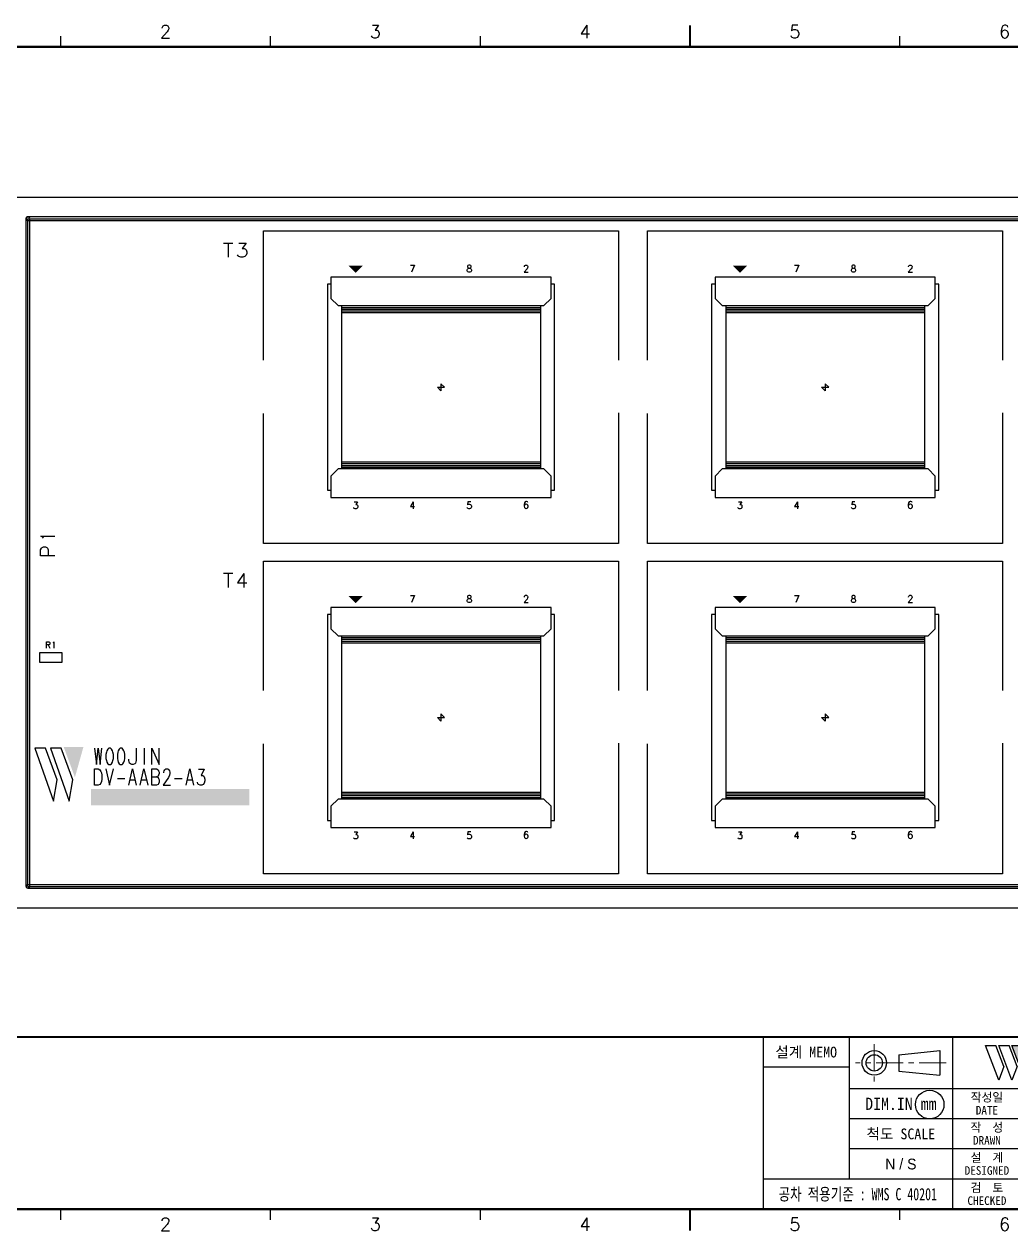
# Model space of a CAD drawing. Extents: x 295 to 953, y 10 to 290.
# Drawn here: x 532.3 to 761.5, y 9.8 to 290.2 of the extents above; entities that cross this region are included whole.
import ezdxf
from ezdxf.enums import TextEntityAlignment as Align

# ---------------------------------------------------------------- set-up
doc = ezdxf.new("R2010")
doc.units = 0
doc.header["$LTSCALE"] = 5
doc.header["$MEASUREMENT"] = 0
doc.linetypes.add('CENTER', pattern=[2, 1.25, -0.25, 0.25, -0.25])
doc.layers.get('0').update_dxf_attribs({"linetype": 'CONTINUOUS', "lineweight": 25})
doc.layers.add('2', color=2, linetype='CENTER', lineweight=13)
doc.layers.add('6', color=6, linetype='CONTINUOUS', lineweight=13)
for name, color, linetype in [('SHEET', 3, 'CONTINUOUS'), ('TOP_SILK_GBR', 13, 'CONTINUOUS'), ('문자', 4, 'CONTINUOUS'), ('테두리', 3, 'CONTINUOUS')]:
    doc.layers.add(name, color=color, linetype=linetype)
doc.styles.add('MARK', font='ARLRDBD.TTF')
doc.styles.get("Standard").update_dxf_attribs({"font": 'simplex.shx'})
doc.styles.add('굴림', font='')
doc.styles.add('굴림체', font='')
doc.styles.get('굴림').set_extended_font_data('Gulim')
doc.styles.get('굴림체').set_extended_font_data('GulimChe')

# ---------------------------------------------------------------- blocks, each defined once
blk = doc.blocks.new('B')
at = {"layer": '문자'}
blk.add_hatch(color=256, dxfattribs=at).paths.add_polyline_path([(13.79, 10), (15.31, 6), (16.84, 10)])
at = {"color": 4, "const_width": 0.6}
blk.add_lwpolyline([(48.46, 10.32, 1), (49.06, 10.32, 1)], format="xyb", close=True, dxfattribs=at)
at = {"layer": '문자'}
for p, q in [((10.73, 2), (7.68, 10)), ((7.68, 10), (10.09, 10)), ((11.94, 5.16), (10.09, 10)), ((10.73, 10), (13.15, 10)), ((13.79, 2), (10.73, 10)), ((14.99, 5.16), (13.15, 10)), ((13.79, 10), (16.84, 10)), ((15.31, 6), (13.79, 10)), ((16.84, 10), (15.31, 6)), ((11.94, 5.16), (10.73, 2)), ((14.99, 5.16), (13.79, 2))]:
    blk.add_line(p, q, dxfattribs=at)
at = {"layer": '문자', "style": 'MARK', "oblique": 15}
blk.add_text('WOOJIN', height=6.5, dxfattribs=at).set_placement((36.4, 6), align=Align.MIDDLE_CENTER)
blk = doc.blocks.new('C')
blk.add_line((15, 285), (15, 285))
at = {"layer": '2'}
for p, q in [((252.83, 53.35), (252.83, 44.65)), ((269.53, 49), (248.48, 49))]:
    blk.add_line(p, q, dxfattribs=at)
at = {"layer": 'SHEET'}
for p, q in [((393.14, 60.3), (392.07, 56.28)), ((22, 55), (22, 15)), ((227, 55), (227, 15)), ((247, 55), (247, 22)), ((271, 55), (271, 15)), ((271, 55), (271, 15)), ((333, 55), (333, 15)), ((247, 48), (227, 48)), ((405, 45), (333, 45)), ((333, 43), (247, 43)), ((287, 43), (287, 15)), ((311, 43), (311, 15)), ((333, 36), (247, 36)), ((311, 29), (247, 29)), ((405, 29), (333, 29)), ((396, 29), (396, 15)), ((311, 22), (227, 22))]:
    blk.add_line(p, q, dxfattribs=at)
at = {"layer": 'SHEET', "color": 4}
for p, q in [((258.53, 50.9), (268.03, 51.85)), ((258.53, 50.9), (258.53, 47.1)), ((268.03, 51.85), (268.03, 46.15)), ((258.53, 47.1), (268.03, 46.15))]:
    blk.add_line(p, q, dxfattribs=at)
at = {"layer": 'SHEET'}
for points in [[(333, 55), (380.19, 55), (380.19, 63.49), (333, 63.49)], [(380.19, 55), (405, 55), (405, 63.49), (380.19, 63.49)]]:
    blk.add_lwpolyline(points, close=True, dxfattribs=at)
at = {"layer": 'SHEET', "color": 4}
for radius in [2.85, 1.9]:
    blk.add_circle((252.83, 49), radius, dxfattribs=at)
at = {"layer": 'SHEET'}
blk.add_circle((265.7, 39.32), 3.32, dxfattribs=at)
at = {"layer": '테두리'}
blk.add_line((405, 285), (405, 15), dxfattribs=at)
for points, const_width in [([(210, 290), (210, 285)], 0.5), ([(63.75, 287.5), (63.75, 285)], 0.3), ([(112.5, 287.5), (112.5, 285)], 0.3), ([(161.25, 287.5), (161.25, 285)], 0.3), ([(258.75, 287.5), (258.75, 285)], 0.3), ([(307.5, 287.5), (307.5, 285)], 0.3), ([(356.25, 287.5), (356.25, 285)], 0.3), ([(15, 285), (15, 15), (405, 15), (405, 285), (15, 285)], 0.5), ([(12.5, 240), (15, 240)], 0.3), ([(407.5, 240), (405, 240)], 0.3), ([(12.5, 195), (15, 195)], 0.3), ([(407.5, 195), (405, 195)], 0.3), ([(10, 150), (15, 150)], 0.5), ([(410, 150), (405, 150)], 0.5), ([(12.5, 105), (15, 105)], 0.3), ([(407.5, 105), (405, 105)], 0.3), ([(12.5, 60), (15, 60)], 0.3), ([(407.5, 60), (405, 60)], 0.3), ([(15, 55), (405, 55)], 0.5), ([(63.75, 12.5), (63.75, 15)], 0.3), ([(112.5, 12.5), (112.5, 15)], 0.3), ([(161.25, 12.5), (161.25, 15)], 0.3), ([(210, 10), (210, 15)], 0.5), ([(258.75, 12.5), (258.75, 15)], 0.3), ([(307.5, 12.5), (307.5, 15)], 0.3), ([(356.25, 12.5), (356.25, 15)], 0.3)]:
    blk.add_lwpolyline(points, dxfattribs=dict(at, const_width=const_width))
blk.add_blockref('B', (271, 43))
at = {"layer": '문자'}
for s, p in [('1', (39.38, 288.5)), ('2', (88.12, 288.5)), ('3', (136.88, 288.5)), ('4', (185.62, 288.5)), ('5', (234.38, 288.5)), ('6', (283.12, 288.5)), ('7', (331.88, 288.5)), ('8', (380.62, 288.5)), ('A', (11.5, 262.5)), ('A', (408.5, 262.5)), ('B', (11.5, 217.5)), ('B', (408.5, 217.5)), ('C', (11.5, 172.5)), ('C', (408.5, 172.5)), ('D', (11.5, 127.5)), ('D', (408.5, 127.5)), ('E', (11.5, 82.5)), ('E', (408.5, 82.5)), ('F', (11.5, 37.5)), ('F', (408.5, 37.5)), ('1', (39.38, 11.5)), ('2', (88.12, 11.5)), ('3', (136.88, 11.5)), ('4', (185.62, 11.5)), ('5', (234.38, 11.5)), ('6', (283.12, 11.5)), ('7', (331.88, 11.5)), ('8', (380.62, 11.5))]:
    blk.add_text(s, height=3, dxfattribs=at).set_placement(p, align=Align.MIDDLE)
at = {"layer": '문자', "style": '굴림체'}
for s, height, p in [('SUB-TITLE', 2, (339.77, 61.98)), ('SHEET', 2, (384.24, 61.74)), ('설계 MEMO', 2.5, (237, 51.5)), ('작성일', 2, (279, 41)), ('승   인', 2, (322, 41)), ('DIM.IN mm', 2.85, (259, 39.5)), ('DATE', 2, (279, 38)), ('APPROVED', 2, (322, 38)), ('척도 SCALE', 2.5, (259, 32.5)), ('작  성', 2, (279, 34)), ('DRAWN', 2, (279, 31)), ('설  계', 2, (279, 27)), ('DESIGNED', 2, (279, 24)), ('검  토', 2, (279, 20)), ('CHECKED', 2, (279, 17))]:
    blk.add_text(s, height=height, dxfattribs=at).set_placement(p, align=Align.MIDDLE_CENTER)
blk.add_text('개정  REVISION', height=3, rotation=90, dxfattribs=at).set_placement((18.5, 35), align=Align.MIDDLE_CENTER)
for s, p in [('TITLE', (333.95, 42.05)), ('DWG.NO.', (333.95, 26.15))]:
    blk.add_text(s, height=2, dxfattribs=at).set_placement(p)
at = {"layer": '문자', "style": '굴림체', "width": 0.75}
blk.add_text('공차 적용기준 : WMS C 40201', height=2.85, dxfattribs=at).set_placement((249, 18.5), align=Align.MIDDLE_CENTER)

msp = doc.modelspace()

# ---------------------------------------------------------------- linework, layer by layer
at = {"layer": 'TOP_SILK_GBR', "color": 7}
for p, q in [((865.18, 250), (505.48, 250)), ((532.95, 245.46), (532.7, 245.21)), ((532.7, 245.21), (532.95, 245.46)), ((532.7, 245.21), (532.7, 244.89)), ((532.7, 245.05), (532.7, 245.21)), ((532.7, 89.95), (532.7, 245.05)), ((532.7, 244.89), (532.95, 244.64)), ((533.12, 245.46), (532.95, 245.46)), ((532.95, 245.46), (533.28, 245.46)), ((844.14, 245.46), (533.12, 245.46)), ((533.12, 245.05), (844.14, 245.05)), ((533.12, 89.95), (533.12, 245.05)), ((533.12, 244.64), (844.14, 244.64)), ((533.28, 245.46), (533.53, 245.21)), ((533.53, 245.05), (533.53, 89.95)), ((587.86, 242.21), (670.36, 242.21)), ((587.86, 212.18), (587.86, 242.21)), ((670.36, 242.21), (670.36, 212.18)), ((677.13, 242.21), (759.63, 242.21)), ((677.13, 212.18), (677.13, 242.21)), ((759.63, 242.21), (759.63, 212.18)), ((578.57, 239.41), (580.72, 239.41)), ((579.65, 239.41), (579.65, 236.11)), ((582.17, 239.36), (583.85, 239.36)), ((583.85, 239.36), (582.92, 238.11)), ((582.02, 236.41), (581.87, 236.71)), ((582.17, 236.26), (582.02, 236.41)), ((582.62, 236.11), (582.17, 236.26)), ((583.1, 236.11), (582.62, 236.11)), ((582.92, 238.11), (583.4, 238.11)), ((583.55, 236.26), (583.1, 236.11)), ((583.4, 238.11), (583.7, 237.96)), ((583.85, 236.56), (583.55, 236.26)), ((583.7, 237.96), (583.85, 237.81)), ((583.85, 237.81), (584.02, 237.36)), ((584.02, 237.01), (583.85, 236.56)), ((584.02, 237.36), (584.02, 237.01)), ((622.03, 234.27), (623, 234.27)), ((623, 234.27), (622.3, 232.64)), ((635.23, 233.19), (635.3, 233.34)), ((635.23, 232.94), (635.23, 233.19)), ((635.3, 232.79), (635.23, 232.94)), ((635.36, 234.19), (635.3, 234.04)), ((635.3, 234.04), (635.3, 233.89)), ((635.3, 233.89), (635.36, 233.72)), ((635.3, 233.34), (635.43, 233.49)), ((635.57, 234.27), (635.36, 234.19)), ((635.36, 233.72), (635.5, 233.64)), ((635.43, 233.49), (635.63, 233.57)), ((635.5, 233.64), (635.78, 233.57)), ((635.85, 234.27), (635.57, 234.27)), ((635.63, 233.57), (635.92, 233.64)), ((635.78, 233.57), (635.98, 233.49)), ((636.05, 234.19), (635.85, 234.27)), ((635.92, 233.64), (636.05, 233.72)), ((635.98, 233.49), (636.12, 233.34)), ((636.12, 234.04), (636.05, 234.19)), ((636.05, 233.72), (636.12, 233.89)), ((636.12, 233.89), (636.12, 234.04)), ((636.12, 233.34), (636.2, 233.19)), ((636.2, 232.94), (636.12, 232.79)), ((636.2, 233.19), (636.2, 232.94)), ((649.12, 233.42), (648.43, 232.64)), ((648.5, 233.97), (648.56, 234.12)), ((648.5, 233.89), (648.5, 233.97)), ((648.56, 234.12), (648.63, 234.19)), ((648.63, 234.19), (648.77, 234.29)), ((648.77, 234.29), (649.05, 234.29)), ((649.05, 234.29), (649.18, 234.19)), ((649.25, 233.66), (649.12, 233.42)), ((649.18, 234.19), (649.25, 234.12)), ((649.25, 234.12), (649.32, 233.97)), ((649.32, 233.82), (649.25, 233.66)), ((649.32, 233.97), (649.32, 233.82)), ((711.3, 234.27), (712.26, 234.27)), ((712.26, 234.27), (711.57, 232.64)), ((724.5, 233.19), (724.56, 233.34)), ((724.5, 232.94), (724.5, 233.19)), ((724.56, 232.79), (724.5, 232.94)), ((724.63, 234.19), (724.56, 234.04)), ((724.56, 234.04), (724.56, 233.89)), ((724.56, 233.89), (724.63, 233.72)), ((724.56, 233.34), (724.7, 233.49)), ((724.84, 234.27), (724.63, 234.19)), ((724.63, 233.72), (724.77, 233.64)), ((724.7, 233.49), (724.9, 233.57)), ((724.77, 233.64), (725.05, 233.57)), ((725.12, 234.27), (724.84, 234.27)), ((724.9, 233.57), (725.18, 233.64)), ((725.05, 233.57), (725.25, 233.49)), ((725.32, 234.19), (725.12, 234.27)), ((725.18, 233.64), (725.32, 233.72)), ((725.25, 233.49), (725.39, 233.34)), ((725.39, 234.04), (725.32, 234.19)), ((725.32, 233.72), (725.39, 233.89)), ((725.39, 233.89), (725.39, 234.04)), ((725.39, 233.34), (725.46, 233.19)), ((725.46, 232.94), (725.39, 232.79)), ((725.46, 233.19), (725.46, 232.94)), ((738.38, 233.42), (737.7, 232.64)), ((737.76, 233.97), (737.83, 234.12)), ((737.76, 233.89), (737.76, 233.97)), ((737.83, 234.12), (737.9, 234.19)), ((737.9, 234.19), (738.04, 234.29)), ((738.04, 234.29), (738.32, 234.29)), ((738.32, 234.29), (738.45, 234.19)), ((738.52, 233.66), (738.38, 233.42)), ((738.45, 234.19), (738.52, 234.12)), ((738.52, 234.12), (738.59, 233.97)), ((738.59, 233.82), (738.52, 233.66)), ((738.59, 233.97), (738.59, 233.82)), ((654.69, 231.49), (603.54, 231.49)), ((603.54, 231.49), (603.54, 226.54)), ((635.36, 232.71), (635.3, 232.79)), ((635.57, 232.64), (635.36, 232.71)), ((635.85, 232.64), (635.57, 232.64)), ((636.05, 232.71), (635.85, 232.64)), ((636.12, 232.79), (636.05, 232.71)), ((648.43, 232.64), (649.4, 232.64)), ((654.69, 226.54), (654.69, 231.49)), ((743.96, 231.49), (692.81, 231.49)), ((692.81, 231.49), (692.81, 226.54)), ((724.63, 232.71), (724.56, 232.79)), ((724.84, 232.64), (724.63, 232.71)), ((725.12, 232.64), (724.84, 232.64)), ((725.32, 232.71), (725.12, 232.64)), ((725.39, 232.79), (725.32, 232.71)), ((737.7, 232.64), (738.66, 232.64)), ((743.96, 226.54), (743.96, 231.49)), ((602.71, 229.84), (602.71, 181.99)), ((603.54, 229.84), (602.71, 229.84)), ((655.51, 229.84), (654.69, 229.84)), ((655.51, 181.99), (655.51, 229.84)), ((691.98, 229.84), (691.98, 181.99)), ((692.81, 229.84), (691.98, 229.84)), ((744.78, 229.84), (743.96, 229.84)), ((744.78, 181.99), (744.78, 229.84)), ((603.54, 226.54), (605.19, 224.89)), ((605.19, 224.89), (653.04, 224.89)), ((606.01, 224.89), (606.01, 186.94)), ((606.01, 224.47), (652.21, 224.47)), ((652.21, 224.89), (652.21, 186.94)), ((653.04, 224.89), (654.69, 226.54)), ((692.81, 226.54), (694.46, 224.89)), ((694.46, 224.89), (742.31, 224.89)), ((695.28, 224.89), (695.28, 186.94)), ((695.28, 224.47), (741.48, 224.47)), ((741.48, 224.89), (741.48, 186.94)), ((742.31, 224.89), (743.96, 226.54)), ((606.01, 224.06), (652.21, 224.06)), ((606.01, 223.65), (652.21, 223.65)), ((606.01, 223.24), (652.21, 223.24)), ((695.28, 224.06), (741.48, 224.06)), ((695.28, 223.65), (741.48, 223.65)), ((695.28, 223.24), (741.48, 223.24)), ((629.11, 205.09), (628.29, 205.91)), ((628.29, 205.91), (629.94, 205.91)), ((629.11, 206.74), (629.11, 205.09)), ((629.94, 205.91), (629.11, 206.74)), ((718.38, 205.09), (717.56, 205.91)), ((717.56, 205.91), (719.21, 205.91)), ((718.38, 206.74), (718.38, 205.09)), ((719.21, 205.91), (718.38, 206.74)), ((587.86, 169.61), (587.86, 199.81)), ((670.36, 199.97), (670.36, 169.61)), ((677.13, 169.61), (677.13, 199.81)), ((759.63, 199.97), (759.63, 169.61)), ((606.01, 188.59), (652.21, 188.59)), ((606.01, 188.17), (652.21, 188.17)), ((695.28, 188.59), (741.48, 188.59)), ((695.28, 188.17), (741.48, 188.17)), ((605.19, 186.94), (603.54, 185.29)), ((603.54, 185.29), (603.54, 180.34)), ((653.04, 186.94), (605.19, 186.94)), ((606.01, 187.76), (652.21, 187.76)), ((606.01, 187.35), (652.21, 187.35)), ((654.69, 185.29), (653.04, 186.94)), ((654.69, 180.34), (654.69, 185.29)), ((694.46, 186.94), (692.81, 185.29)), ((692.81, 185.29), (692.81, 180.34)), ((742.31, 186.94), (694.46, 186.94)), ((695.28, 187.76), (741.48, 187.76)), ((695.28, 187.35), (741.48, 187.35)), ((743.96, 185.29), (742.31, 186.94)), ((743.96, 180.34), (743.96, 185.29)), ((602.71, 181.99), (603.54, 181.99)), ((603.54, 180.34), (654.69, 180.34)), ((654.69, 181.99), (655.51, 181.99)), ((691.98, 181.99), (692.81, 181.99)), ((692.81, 180.34), (743.96, 180.34)), ((743.96, 181.99), (744.78, 181.99)), ((608.9, 177.85), (608.83, 178)), ((608.96, 177.77), (608.9, 177.85)), ((608.96, 179.32), (609.72, 179.32)), ((609.17, 177.7), (608.96, 177.77)), ((609.38, 177.7), (609.17, 177.7)), ((609.72, 179.32), (609.3, 178.7)), ((609.3, 178.7), (609.52, 178.7)), ((609.58, 177.77), (609.38, 177.7)), ((609.52, 178.7), (609.65, 178.62)), ((609.72, 177.92), (609.58, 177.77)), ((609.65, 178.62), (609.72, 178.55)), ((609.72, 178.55), (609.8, 178.32)), ((609.8, 178.15), (609.72, 177.92)), ((609.8, 178.32), (609.8, 178.15)), ((622.67, 179.32), (622.03, 178.24)), ((622.03, 178.24), (623, 178.24)), ((622.67, 179.32), (622.67, 177.7)), ((635.3, 177.85), (635.23, 178)), ((635.36, 179.32), (635.3, 178.62)), ((635.3, 178.62), (635.36, 178.7)), ((635.36, 177.77), (635.3, 177.85)), ((636.05, 179.32), (635.36, 179.32)), ((635.36, 178.7), (635.57, 178.77)), ((635.57, 177.7), (635.36, 177.77)), ((635.57, 178.77), (635.77, 178.77)), ((635.77, 177.7), (635.57, 177.7)), ((635.77, 178.77), (635.98, 178.7)), ((635.98, 177.77), (635.77, 177.7)), ((635.98, 178.7), (636.12, 178.55)), ((636.12, 177.92), (635.98, 177.77)), ((636.12, 178.55), (636.2, 178.32)), ((636.2, 178.15), (636.12, 177.92)), ((636.2, 178.32), (636.2, 178.15)), ((648.5, 179.1), (648.43, 178.7)), ((648.43, 178.7), (648.43, 178.33)), ((648.5, 178.55), (648.43, 178.33)), ((648.43, 178.33), (648.5, 178)), ((648.65, 179.33), (648.5, 179.1)), ((648.65, 178.7), (648.5, 178.55)), ((648.5, 178), (648.65, 177.85)), ((648.87, 179.4), (648.65, 179.33)), ((648.87, 178.78), (648.65, 178.7)), ((648.65, 177.85), (648.87, 177.78)), ((649.02, 179.4), (648.87, 179.4)), ((648.94, 178.78), (648.87, 178.78)), ((648.87, 177.78), (648.94, 177.78)), ((649.16, 178.7), (648.94, 178.78)), ((648.94, 177.78), (649.16, 177.85)), ((649.24, 179.33), (649.02, 179.4)), ((649.32, 178.55), (649.16, 178.7)), ((649.16, 177.85), (649.32, 178)), ((649.32, 179.18), (649.24, 179.33)), ((649.4, 178.33), (649.32, 178.55)), ((649.32, 178), (649.4, 178.23)), ((649.4, 178.23), (649.4, 178.33)), ((698.16, 177.85), (698.1, 178)), ((698.23, 177.77), (698.16, 177.85)), ((698.23, 179.32), (698.99, 179.32)), ((698.44, 177.7), (698.23, 177.77)), ((698.65, 177.7), (698.44, 177.7)), ((698.99, 179.32), (698.57, 178.7)), ((698.57, 178.7), (698.78, 178.7)), ((698.85, 177.77), (698.65, 177.7)), ((698.78, 178.7), (698.92, 178.62)), ((698.99, 177.92), (698.85, 177.77)), ((698.92, 178.62), (698.99, 178.55)), ((698.99, 178.55), (699.06, 178.32)), ((699.06, 178.15), (698.99, 177.92)), ((699.06, 178.32), (699.06, 178.15)), ((711.94, 179.32), (711.3, 178.24)), ((711.3, 178.24), (712.26, 178.24)), ((711.94, 179.32), (711.94, 177.7)), ((724.56, 177.85), (724.5, 178)), ((724.63, 179.32), (724.56, 178.62)), ((724.56, 178.62), (724.63, 178.7)), ((724.63, 177.77), (724.56, 177.85)), ((725.32, 179.32), (724.63, 179.32)), ((724.63, 178.7), (724.84, 178.77)), ((724.84, 177.7), (724.63, 177.77)), ((724.84, 178.77), (725.04, 178.77)), ((725.04, 177.7), (724.84, 177.7)), ((725.04, 178.77), (725.25, 178.7)), ((725.25, 177.77), (725.04, 177.7)), ((725.25, 178.7), (725.39, 178.55)), ((725.39, 177.92), (725.25, 177.77)), ((725.39, 178.55), (725.46, 178.32)), ((725.46, 178.15), (725.39, 177.92)), ((725.46, 178.32), (725.46, 178.15)), ((737.76, 179.1), (737.7, 178.7)), ((737.7, 178.7), (737.7, 178.33)), ((737.76, 178.55), (737.7, 178.33)), ((737.7, 178.33), (737.76, 178)), ((737.92, 179.33), (737.76, 179.1)), ((737.92, 178.7), (737.76, 178.55)), ((737.76, 178), (737.92, 177.85)), ((738.14, 179.4), (737.92, 179.33)), ((738.14, 178.78), (737.92, 178.7)), ((737.92, 177.85), (738.14, 177.78)), ((738.29, 179.4), (738.14, 179.4)), ((738.21, 178.78), (738.14, 178.78)), ((738.14, 177.78), (738.21, 177.78)), ((738.43, 178.7), (738.21, 178.78)), ((738.21, 177.78), (738.43, 177.85)), ((738.51, 179.33), (738.29, 179.4)), ((738.59, 178.55), (738.43, 178.7)), ((738.43, 177.85), (738.59, 178)), ((738.59, 179.18), (738.51, 179.33)), ((738.66, 178.33), (738.59, 178.55)), ((738.59, 178), (738.66, 178.23)), ((738.66, 178.23), (738.66, 178.33)), ((536.59, 171.06), (536.13, 171.31)), ((536.13, 171.31), (539.39, 171.31)), ((536.09, 168.12), (536.28, 168.57)), ((536.28, 168.57), (536.43, 168.72)), ((536.43, 168.72), (536.74, 168.89)), ((536.74, 170.88), (536.59, 171.06)), ((536.74, 168.89), (537.19, 168.89)), ((537.19, 168.89), (537.54, 168.72)), ((537.54, 168.72), (537.69, 168.57)), ((537.69, 168.57), (537.84, 168.12)), ((670.36, 169.61), (587.86, 169.61)), ((759.63, 169.61), (677.13, 169.61)), ((536.09, 166.75), (536.09, 168.12)), ((539.39, 166.75), (536.09, 166.75)), ((537.84, 168.12), (537.84, 166.75)), ((587.86, 165.52), (670.36, 165.52)), ((587.86, 135.49), (587.86, 165.52)), ((670.36, 165.52), (670.36, 135.49)), ((677.13, 165.52), (759.63, 165.52)), ((677.13, 135.49), (677.13, 165.52)), ((759.63, 165.52), (759.63, 135.49)), ((578.57, 162.72), (580.72, 162.72)), ((579.65, 162.72), (579.65, 159.41)), ((583.29, 162.67), (581.87, 160.52)), ((581.87, 160.52), (584.02, 160.52)), ((583.29, 162.67), (583.29, 159.41)), ((622.03, 157.57), (623, 157.57)), ((623, 157.57), (622.3, 155.95)), ((635.36, 157.49), (635.3, 157.34)), ((635.3, 157.34), (635.3, 157.2)), ((635.3, 157.2), (635.36, 157.02)), ((635.57, 157.57), (635.36, 157.49)), ((635.85, 157.57), (635.57, 157.57)), ((636.05, 157.49), (635.85, 157.57)), ((636.12, 157.34), (636.05, 157.49)), ((636.05, 157.02), (636.12, 157.2)), ((636.12, 157.2), (636.12, 157.34)), ((648.5, 157.27), (648.56, 157.42)), ((648.5, 157.2), (648.5, 157.27)), ((648.56, 157.42), (648.63, 157.49)), ((648.63, 157.49), (648.77, 157.6)), ((648.77, 157.6), (649.05, 157.6)), ((649.05, 157.6), (649.18, 157.49)), ((649.18, 157.49), (649.25, 157.42)), ((649.25, 157.42), (649.32, 157.27)), ((649.32, 157.12), (649.25, 156.97)), ((649.32, 157.27), (649.32, 157.12)), ((711.3, 157.57), (712.26, 157.57)), ((712.26, 157.57), (711.57, 155.95)), ((724.63, 157.49), (724.56, 157.34)), ((724.56, 157.34), (724.56, 157.2)), ((724.56, 157.2), (724.63, 157.02)), ((724.84, 157.57), (724.63, 157.49)), ((725.12, 157.57), (724.84, 157.57)), ((725.32, 157.49), (725.12, 157.57)), ((725.39, 157.34), (725.32, 157.49)), ((725.32, 157.02), (725.39, 157.2)), ((725.39, 157.2), (725.39, 157.34)), ((737.76, 157.27), (737.83, 157.42)), ((737.76, 157.2), (737.76, 157.27)), ((737.83, 157.42), (737.9, 157.49)), ((737.9, 157.49), (738.04, 157.6)), ((738.04, 157.6), (738.32, 157.6)), ((738.32, 157.6), (738.45, 157.49)), ((738.45, 157.49), (738.52, 157.42)), ((738.52, 157.42), (738.59, 157.27)), ((738.59, 157.12), (738.52, 156.97)), ((738.59, 157.27), (738.59, 157.12)), ((654.69, 154.79), (603.54, 154.79)), ((603.54, 154.79), (603.54, 149.84)), ((635.23, 156.49), (635.3, 156.64)), ((635.23, 156.25), (635.23, 156.49)), ((635.3, 156.1), (635.23, 156.25)), ((635.3, 156.64), (635.43, 156.79)), ((635.36, 156.02), (635.3, 156.1)), ((635.36, 157.02), (635.5, 156.94)), ((635.57, 155.95), (635.36, 156.02)), ((635.43, 156.79), (635.63, 156.87)), ((635.5, 156.94), (635.78, 156.87)), ((635.85, 155.95), (635.57, 155.95)), ((635.63, 156.87), (635.92, 156.94)), ((635.78, 156.87), (635.98, 156.79)), ((636.05, 156.02), (635.85, 155.95)), ((635.92, 156.94), (636.05, 157.02)), ((635.98, 156.79), (636.12, 156.64)), ((636.12, 156.1), (636.05, 156.02)), ((636.12, 156.64), (636.2, 156.49)), ((636.2, 156.25), (636.12, 156.1)), ((636.2, 156.49), (636.2, 156.25)), ((649.12, 156.72), (648.43, 155.95)), ((648.43, 155.95), (649.4, 155.95)), ((649.25, 156.97), (649.12, 156.72)), ((654.69, 149.84), (654.69, 154.79)), ((743.96, 154.79), (692.81, 154.79)), ((692.81, 154.79), (692.81, 149.84)), ((724.5, 156.49), (724.56, 156.64)), ((724.5, 156.25), (724.5, 156.49)), ((724.56, 156.1), (724.5, 156.25)), ((724.56, 156.64), (724.7, 156.79)), ((724.63, 156.02), (724.56, 156.1)), ((724.63, 157.02), (724.77, 156.94)), ((724.84, 155.95), (724.63, 156.02)), ((724.7, 156.79), (724.9, 156.87)), ((724.77, 156.94), (725.05, 156.87)), ((725.12, 155.95), (724.84, 155.95)), ((724.9, 156.87), (725.18, 156.94)), ((725.05, 156.87), (725.25, 156.79)), ((725.32, 156.02), (725.12, 155.95)), ((725.18, 156.94), (725.32, 157.02)), ((725.25, 156.79), (725.39, 156.64)), ((725.39, 156.1), (725.32, 156.02)), ((725.39, 156.64), (725.46, 156.49)), ((725.46, 156.25), (725.39, 156.1)), ((725.46, 156.49), (725.46, 156.25)), ((738.38, 156.72), (737.7, 155.95)), ((737.7, 155.95), (738.66, 155.95)), ((738.52, 156.97), (738.38, 156.72)), ((743.96, 149.84), (743.96, 154.79)), ((602.71, 153.14), (602.71, 105.29)), ((603.54, 153.14), (602.71, 153.14)), ((655.51, 153.14), (654.69, 153.14)), ((655.51, 105.29), (655.51, 153.14)), ((691.98, 153.14), (691.98, 105.29)), ((692.81, 153.14), (691.98, 153.14)), ((744.78, 153.14), (743.96, 153.14)), ((744.78, 105.29), (744.78, 153.14)), ((603.54, 149.84), (605.19, 148.19)), ((653.04, 148.19), (654.69, 149.84)), ((692.81, 149.84), (694.46, 148.19)), ((742.31, 148.19), (743.96, 149.84)), ((537.44, 145.31), (537.44, 146.79)), ((537.44, 146.79), (537.96, 146.79)), ((537.96, 146.07), (537.44, 146.07)), ((537.84, 146.07), (538.26, 145.31)), ((537.96, 146.79), (538.13, 146.7)), ((538.13, 146.14), (537.96, 146.07)), ((538.13, 146.7), (538.19, 146.64)), ((538.19, 146.23), (538.13, 146.14)), ((538.19, 146.64), (538.26, 146.5)), ((538.26, 146.37), (538.19, 146.23)), ((538.26, 146.5), (538.26, 146.37)), ((539.02, 146.5), (539.08, 146.57)), ((539.08, 146.57), (539.18, 146.77)), ((539.18, 146.77), (539.18, 145.31)), ((605.19, 148.19), (653.04, 148.19)), ((606.01, 148.19), (606.01, 110.24)), ((606.01, 147.78), (652.21, 147.78)), ((606.01, 147.37), (652.21, 147.37)), ((606.01, 146.95), (652.21, 146.95)), ((606.01, 146.54), (652.21, 146.54)), ((652.21, 148.19), (652.21, 110.24)), ((694.46, 148.19), (742.31, 148.19)), ((695.28, 148.19), (695.28, 110.24)), ((695.28, 147.78), (741.48, 147.78)), ((695.28, 147.37), (741.48, 147.37)), ((695.28, 146.95), (741.48, 146.95)), ((695.28, 146.54), (741.48, 146.54)), ((741.48, 148.19), (741.48, 110.24)), ((535.92, 144.32), (541.04, 144.32)), ((535.92, 142.01), (535.92, 144.32)), ((541.04, 144.32), (541.04, 142.01)), ((541.04, 142.01), (535.92, 142.01)), ((629.11, 128.39), (628.29, 129.22)), ((628.29, 129.22), (629.94, 129.22)), ((629.11, 130.04), (629.11, 128.39)), ((629.94, 129.22), (629.11, 130.04)), ((718.38, 128.39), (717.56, 129.22)), ((717.56, 129.22), (719.21, 129.22)), ((718.38, 130.04), (718.38, 128.39)), ((719.21, 129.22), (718.38, 130.04)), ((537.24, 122.12), (534.77, 122.12)), ((534.77, 122.12), (539.1, 109.75)), ((539.96, 114.7), (537.24, 122.12)), ((540.83, 122.12), (538.35, 122.12)), ((538.35, 122.12), (542.69, 109.75)), ((543.55, 114.7), (540.83, 122.12)), ((548.62, 122.08), (549.03, 118.29)), ((549.03, 118.29), (549.46, 122.08)), ((549.46, 122.08), (549.89, 118.29)), ((549.89, 118.29), (550.34, 122.08)), ((551.38, 121.16), (551.27, 120.64)), ((551.27, 120.64), (551.27, 119.72)), ((551.48, 121.5), (551.38, 121.16)), ((551.7, 121.85), (551.48, 121.5)), ((551.91, 122.08), (551.7, 121.85)), ((552.34, 122.08), (551.91, 122.08)), ((552.55, 121.85), (552.34, 122.08)), ((552.77, 121.5), (552.55, 121.85)), ((552.88, 121.16), (552.77, 121.5)), ((553, 120.64), (552.88, 121.16)), ((553, 119.72), (553, 120.64)), ((554.03, 121.16), (553.93, 120.64)), ((553.93, 120.64), (553.93, 119.72)), ((554.14, 121.5), (554.03, 121.16)), ((554.36, 121.85), (554.14, 121.5)), ((554.57, 122.08), (554.36, 121.85)), ((555, 122.08), (554.57, 122.08)), ((555.21, 121.85), (555, 122.08)), ((555.43, 121.5), (555.21, 121.85)), ((555.54, 121.16), (555.43, 121.5)), ((555.66, 120.64), (555.54, 121.16)), ((555.66, 119.72), (555.66, 120.64)), ((558.3, 122.08), (558.3, 119.2)), ((560.11, 122.08), (560.11, 118.29)), ((561.9, 118.29), (561.9, 122.08)), ((561.9, 122.08), (563.63, 118.29)), ((563.63, 118.29), (563.63, 122.08)), ((587.86, 92.92), (587.86, 123.11)), ((670.36, 123.28), (670.36, 92.92)), ((677.13, 92.92), (677.13, 123.11)), ((759.63, 123.28), (759.63, 92.92)), ((551.27, 119.72), (551.38, 119.2)), ((551.38, 119.2), (551.48, 118.8)), ((551.48, 118.8), (551.7, 118.46)), ((551.7, 118.46), (551.91, 118.29)), ((551.91, 118.29), (552.34, 118.29)), ((552.34, 118.29), (552.55, 118.46)), ((552.55, 118.46), (552.77, 118.8)), ((552.77, 118.8), (552.88, 119.2)), ((552.88, 119.2), (553, 119.72)), ((553.93, 119.72), (554.03, 119.2)), ((554.03, 119.2), (554.14, 118.8)), ((554.14, 118.8), (554.36, 118.46)), ((554.36, 118.46), (554.57, 118.29)), ((554.57, 118.29), (555, 118.29)), ((555, 118.29), (555.21, 118.46)), ((555.21, 118.46), (555.43, 118.8)), ((555.43, 118.8), (555.54, 119.2)), ((555.54, 119.2), (555.66, 119.72)), ((556.59, 119.2), (556.59, 119.55)), ((556.76, 118.63), (556.59, 119.2)), ((556.93, 118.46), (556.76, 118.63)), ((557.26, 118.29), (556.93, 118.46)), ((557.62, 118.29), (557.26, 118.29)), ((557.95, 118.46), (557.62, 118.29)), ((558.12, 118.63), (557.95, 118.46)), ((558.3, 119.2), (558.12, 118.63)), ((548.62, 117.26), (549.48, 117.26)), ((548.62, 113.47), (548.62, 117.26)), ((549.48, 117.26), (549.84, 117.03)), ((549.84, 117.03), (550.08, 116.68)), ((550.08, 116.68), (550.21, 116.34)), ((550.21, 116.34), (550.34, 115.82)), ((550.34, 115.82), (550.34, 114.9)), ((551.27, 117.26), (552.12, 113.47)), ((552.12, 113.47), (553, 117.26)), ((553.93, 115.08), (555.66, 115.08)), ((556.59, 113.47), (557.43, 117.26)), ((557.43, 117.26), (558.31, 113.47)), ((559.24, 113.47), (560.09, 117.26)), ((560.09, 117.26), (560.97, 113.47)), ((561.9, 113.47), (561.9, 117.26)), ((561.9, 117.26), (563, 117.26)), ((561.9, 115.42), (563, 115.42)), ((563, 117.26), (563.37, 117.03)), ((563.37, 115.59), (563, 115.42)), ((563, 115.42), (563.37, 115.25)), ((563.37, 117.03), (563.49, 116.86)), ((563.49, 115.82), (563.37, 115.59)), ((563.37, 115.25), (563.49, 115.08)), ((563.49, 116.86), (563.63, 116.51)), ((563.63, 116.17), (563.49, 115.82)), ((563.49, 115.08), (563.63, 114.73)), ((563.63, 116.51), (563.63, 116.17)), ((565.78, 115.25), (564.56, 113.47)), ((564.68, 116.51), (564.8, 116.86)), ((564.68, 116.34), (564.68, 116.51)), ((564.8, 116.86), (564.92, 117.03)), ((564.92, 117.03), (565.16, 117.26)), ((565.16, 117.26), (565.66, 117.26)), ((565.66, 117.26), (565.9, 117.03)), ((566.02, 115.82), (565.78, 115.25)), ((565.9, 117.03), (566.02, 116.86)), ((566.02, 116.86), (566.14, 116.51)), ((566.14, 116.17), (566.02, 115.82)), ((566.14, 116.51), (566.14, 116.17)), ((567.21, 115.08), (568.94, 115.08)), ((569.87, 113.47), (570.72, 117.26)), ((570.72, 117.26), (571.59, 113.47)), ((572.77, 117.2), (574.11, 117.2)), ((574.11, 117.2), (573.37, 115.77)), ((573.37, 115.77), (573.75, 115.77)), ((573.75, 115.77), (573.99, 115.59)), ((573.99, 115.59), (574.11, 115.42)), ((574.11, 115.42), (574.25, 114.9)), ((539.1, 109.75), (539.96, 114.7)), ((542.69, 109.75), (543.55, 114.7)), ((549.48, 113.47), (548.62, 113.47)), ((549.84, 113.64), (549.48, 113.47)), ((550.08, 113.98), (549.84, 113.64)), ((550.21, 114.38), (550.08, 113.98)), ((550.34, 114.9), (550.21, 114.38)), ((556.9, 114.73), (557.98, 114.73)), ((559.55, 114.73), (560.64, 114.73)), ((563, 113.47), (561.9, 113.47)), ((563.37, 113.64), (563, 113.47)), ((563.49, 113.81), (563.37, 113.64)), ((563.63, 114.16), (563.49, 113.81)), ((563.63, 114.73), (563.63, 114.16)), ((564.56, 113.47), (566.28, 113.47)), ((570.18, 114.73), (571.27, 114.73)), ((572.65, 113.81), (572.53, 114.16)), ((572.77, 113.64), (572.65, 113.81)), ((573.13, 113.47), (572.77, 113.64)), ((573.51, 113.47), (573.13, 113.47)), ((573.87, 113.64), (573.51, 113.47)), ((574.11, 113.98), (573.87, 113.64)), ((574.25, 114.5), (574.11, 113.98)), ((574.25, 114.9), (574.25, 114.5)), ((605.19, 110.24), (603.54, 108.59)), ((653.04, 110.24), (605.19, 110.24)), ((606.01, 111.89), (652.21, 111.89)), ((606.01, 111.48), (652.21, 111.48)), ((606.01, 111.07), (652.21, 111.07)), ((606.01, 110.65), (652.21, 110.65)), ((654.69, 108.59), (653.04, 110.24)), ((694.46, 110.24), (692.81, 108.59)), ((742.31, 110.24), (694.46, 110.24)), ((695.28, 111.89), (741.48, 111.89)), ((695.28, 111.48), (741.48, 111.48)), ((695.28, 111.07), (741.48, 111.07)), ((695.28, 110.65), (741.48, 110.65)), ((743.96, 108.59), (742.31, 110.24)), ((603.54, 108.59), (603.54, 103.64)), ((654.69, 103.64), (654.69, 108.59)), ((692.81, 108.59), (692.81, 103.64)), ((743.96, 103.64), (743.96, 108.59)), ((602.71, 105.29), (603.54, 105.29)), ((654.69, 105.29), (655.51, 105.29)), ((691.98, 105.29), (692.81, 105.29)), ((743.96, 105.29), (744.78, 105.29)), ((603.54, 103.64), (654.69, 103.64)), ((608.9, 101.15), (608.83, 101.3)), ((608.96, 101.07), (608.9, 101.15)), ((608.96, 102.63), (609.72, 102.63)), ((609.17, 101), (608.96, 101.07)), ((609.38, 101), (609.17, 101)), ((609.72, 102.63), (609.3, 102)), ((609.3, 102), (609.52, 102)), ((609.58, 101.07), (609.38, 101)), ((609.52, 102), (609.65, 101.93)), ((609.72, 101.22), (609.58, 101.07)), ((609.65, 101.93), (609.72, 101.85)), ((609.72, 101.85), (609.8, 101.63)), ((609.8, 101.45), (609.72, 101.22)), ((609.8, 101.63), (609.8, 101.45)), ((622.67, 102.63), (622.03, 101.55)), ((622.03, 101.55), (623, 101.55)), ((622.67, 102.63), (622.67, 101)), ((635.3, 101.15), (635.23, 101.3)), ((635.36, 102.63), (635.3, 101.93)), ((635.3, 101.93), (635.36, 102)), ((635.36, 101.07), (635.3, 101.15)), ((636.05, 102.63), (635.36, 102.63)), ((635.36, 102), (635.57, 102.08)), ((635.57, 101), (635.36, 101.07)), ((635.57, 102.08), (635.77, 102.08)), ((635.77, 101), (635.57, 101)), ((635.77, 102.08), (635.98, 102)), ((635.98, 101.07), (635.77, 101)), ((635.98, 102), (636.12, 101.85)), ((636.12, 101.22), (635.98, 101.07)), ((636.12, 101.85), (636.2, 101.63)), ((636.2, 101.45), (636.12, 101.22)), ((636.2, 101.63), (636.2, 101.45)), ((648.5, 102.41), (648.43, 102.01)), ((648.43, 102.01), (648.43, 101.63)), ((648.5, 101.86), (648.43, 101.63)), ((648.43, 101.63), (648.5, 101.31)), ((648.65, 102.63), (648.5, 102.41)), ((648.65, 102.01), (648.5, 101.86)), ((648.5, 101.31), (648.65, 101.16)), ((648.87, 102.71), (648.65, 102.63)), ((648.87, 102.08), (648.65, 102.01)), ((648.65, 101.16), (648.87, 101.08)), ((649.02, 102.71), (648.87, 102.71)), ((648.94, 102.08), (648.87, 102.08)), ((648.87, 101.08), (648.94, 101.08)), ((649.16, 102.01), (648.94, 102.08)), ((648.94, 101.08), (649.16, 101.16)), ((649.24, 102.63), (649.02, 102.71)), ((649.32, 101.86), (649.16, 102.01)), ((649.16, 101.16), (649.32, 101.31)), ((649.32, 102.48), (649.24, 102.63)), ((649.4, 101.63), (649.32, 101.86)), ((649.32, 101.31), (649.4, 101.53)), ((649.4, 101.53), (649.4, 101.63)), ((692.81, 103.64), (743.96, 103.64)), ((698.16, 101.15), (698.1, 101.3)), ((698.23, 101.07), (698.16, 101.15)), ((698.23, 102.63), (698.99, 102.63)), ((698.44, 101), (698.23, 101.07)), ((698.65, 101), (698.44, 101)), ((698.99, 102.63), (698.57, 102)), ((698.57, 102), (698.78, 102)), ((698.85, 101.07), (698.65, 101)), ((698.78, 102), (698.92, 101.93)), ((698.99, 101.22), (698.85, 101.07)), ((698.92, 101.93), (698.99, 101.85)), ((698.99, 101.85), (699.06, 101.63)), ((699.06, 101.45), (698.99, 101.22)), ((699.06, 101.63), (699.06, 101.45)), ((711.94, 102.63), (711.3, 101.55)), ((711.3, 101.55), (712.26, 101.55)), ((711.94, 102.63), (711.94, 101)), ((724.56, 101.15), (724.5, 101.3)), ((724.63, 102.63), (724.56, 101.93)), ((724.56, 101.93), (724.63, 102)), ((724.63, 101.07), (724.56, 101.15)), ((725.32, 102.63), (724.63, 102.63)), ((724.63, 102), (724.84, 102.08)), ((724.84, 101), (724.63, 101.07)), ((724.84, 102.08), (725.04, 102.08)), ((725.04, 101), (724.84, 101)), ((725.04, 102.08), (725.25, 102)), ((725.25, 101.07), (725.04, 101)), ((725.25, 102), (725.39, 101.85)), ((725.39, 101.22), (725.25, 101.07)), ((725.39, 101.85), (725.46, 101.63)), ((725.46, 101.45), (725.39, 101.22)), ((725.46, 101.63), (725.46, 101.45)), ((737.76, 102.41), (737.7, 102.01)), ((737.7, 102.01), (737.7, 101.63)), ((737.76, 101.86), (737.7, 101.63)), ((737.7, 101.63), (737.76, 101.31)), ((737.92, 102.63), (737.76, 102.41)), ((737.92, 102.01), (737.76, 101.86)), ((737.76, 101.31), (737.92, 101.16)), ((738.14, 102.71), (737.92, 102.63)), ((738.14, 102.08), (737.92, 102.01)), ((737.92, 101.16), (738.14, 101.08)), ((738.29, 102.71), (738.14, 102.71)), ((738.21, 102.08), (738.14, 102.08)), ((738.14, 101.08), (738.21, 101.08)), ((738.43, 102.01), (738.21, 102.08)), ((738.21, 101.08), (738.43, 101.16)), ((738.51, 102.63), (738.29, 102.71)), ((738.59, 101.86), (738.43, 102.01)), ((738.43, 101.16), (738.59, 101.31)), ((738.59, 102.48), (738.51, 102.63)), ((738.66, 101.63), (738.59, 101.86)), ((738.59, 101.31), (738.66, 101.53)), ((738.66, 101.53), (738.66, 101.63)), ((670.36, 92.92), (587.86, 92.92)), ((759.63, 92.92), (677.13, 92.92)), ((532.95, 90.36), (532.7, 90.11)), ((532.7, 90.11), (532.7, 89.79)), ((532.7, 89.79), (532.95, 89.54)), ((532.95, 89.54), (532.7, 89.79)), ((533.12, 90.36), (532.95, 90.36)), ((844.14, 90.36), (533.12, 90.36)), ((533.12, 89.95), (844.14, 89.95)), ((533.53, 89.79), (533.28, 89.54)), ((533.53, 89.95), (533.53, 89.79)), ((533.28, 89.54), (532.95, 89.54)), ((533.12, 89.54), (844.14, 89.54)), ((505.48, 85), (865.18, 85)), ((505.48, 85), (865.18, 85))]:
    msp.add_line(p, q, dxfattribs=at)
for points in [[(609.31, 232.48), (607.66, 234.13), (609.31, 232.48), (610.96, 234.13)], [(698.58, 232.48), (696.93, 234.13), (698.58, 232.48), (700.23, 234.13)], [(609.31, 155.78), (607.66, 157.43), (609.31, 155.78), (610.96, 157.43)], [(698.58, 155.78), (696.93, 157.43), (698.58, 155.78), (700.23, 157.43)], [(544.05, 115.32), (541.45, 122.37), (544.05, 115.32), (546.03, 122.37)], [(541.45, 122.37), (541.45, 122.37), (546.03, 122.37), (541.45, 122.37)], [(547.82, 108.85), (547.82, 112.62), (584.61, 108.85), (584.61, 112.62)], [(547.82, 112.62), (547.82, 112.62), (584.61, 112.62), (547.82, 112.62)]]:
    msp.add_solid(points, dxfattribs=at)

# ---------------------------------------------------------------- block references
msp.add_blockref('C', (476.98, 0))

# ---------------------------------------------------------------- texts
at = {"layer": '6', "color": 4, "insert": (573.67, 73.54), "char_height": 3, "width": 36.962, "attachment_point": 4, "style": '굴림체'}
msp.add_mtext('{\\f굴림|b0|i0|c129;\\C7;', dxfattribs=at)
at = {"layer": '문자', "style": '굴림'}
msp.add_text('N / S', height=2.5, dxfattribs=at).set_placement((735.98, 25.5), align=Align.MIDDLE_CENTER)

doc.saveas('drawing.dxf')
